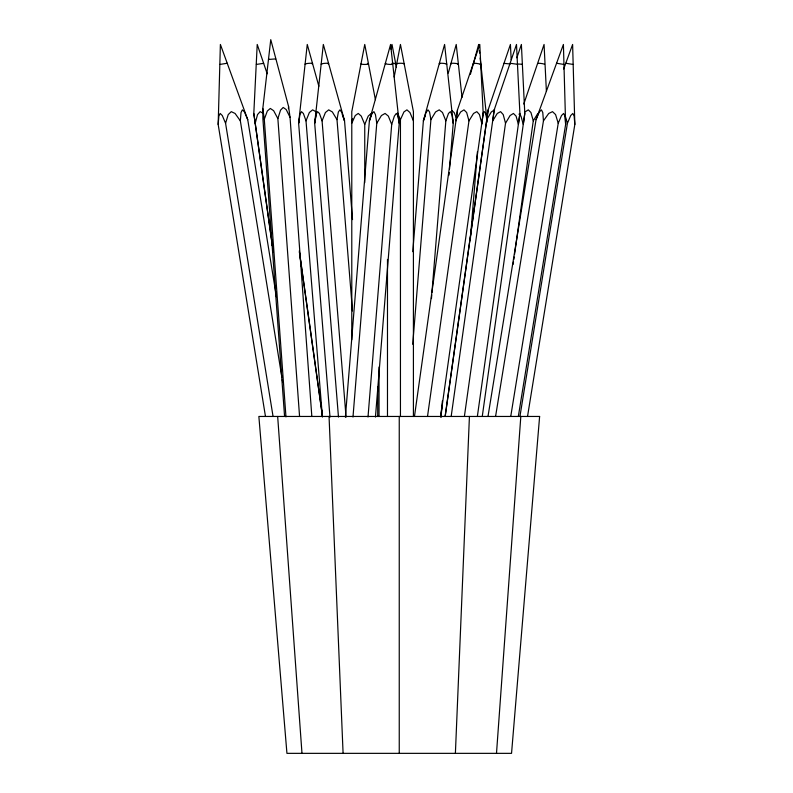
<?xml version="1.0" encoding="UTF-8"?>
<svg xmlns="http://www.w3.org/2000/svg" width="793" height="793" viewBox="0 0 793 793"><rect width="100%" height="100%" fill="white"/><g stroke="black" fill="none" stroke-linecap="round" stroke-linejoin="round"><path stroke-width="1.19" d="M265.447 416.315L218.174 124.451L220.385 44.458L247.733 119.654L276.42 296.741M455.39 753.35L469.426 416.454M272.336 245.87L253.8 113.449L257.219 44.458L267.211 73.799M311.808 416.127L290.04 117.285L288.573 106.46L270.76 39.65L262.82 108.453L262.88 118.613L284.558 416.216M288.414 108.7L288.573 106.46M496.497 753.35L520.813 416.454M218.174 124.451L218.858 116.105L220.186 113.449L222.288 115.54L225.569 123.252L273.04 416.345M281.882 377.309L240.348 120.853L241.022 112.507L242.361 109.86L244.452 111.952L247.733 119.654M345.391 417.108L369.389 120.853L390.592 44.458L399.236 123.252L375.446 417.029M352.984 417.029L376.774 123.252L375.446 114.579L373.919 111.654L372.016 113.468L369.389 120.853L372.056 112.507M368.011 416.999L391.702 124.451L394.369 116.105L396.312 113.449L397.868 115.54L399.236 123.252L397.908 114.579M412.786 251.698L423.383 120.853L444.595 44.458L453.229 123.252L449.532 168.919M412.727 344.321L430.916 119.654L429.548 111.952L427.992 109.86L426.049 112.507L423.383 120.853L425.266 115.58M431.451 298.604L431.749 294.907M431.947 292.439L445.844 120.853L448.471 113.468L450.384 111.654L451.901 114.579L453.229 123.252L452.446 118.851M449.036 175.094L449.234 172.626M440.908 417.148L441.81 406.036M441.077 417.029L442.375 400.99M470.229 240.586L477.426 151.711M481.688 124.451L483.185 113.449L479.775 44.458L457.502 109.86L456.005 120.853M511.178 59.683L510.424 44.458L488.151 109.86L445.19 416.434M505.518 123.252L510.097 115.54L513.418 113.449L516.074 116.105L518.404 124.451L519.901 113.449L516.491 44.458L494.217 109.86L492.721 120.853L497.27 113.468L500.581 111.654L503.218 114.579L505.518 123.252L464.401 416.375M516.848 57.78L521.388 44.458L524.797 113.449L523.301 124.451L520.971 116.105L518.979 114.113M414.461 416.464L457.502 109.86M427.516 416.434L468.97 120.853L466.651 112.507L463.984 109.86L460.664 111.952L456.084 119.654M440.66 416.375L483.185 113.449M445.111 416.464L488.151 109.86M451.167 416.464L494.217 109.86M477.376 416.375L519.901 113.449M482.273 416.375L524.797 113.449M513.14 264.347L513.487 261.898M513.834 259.44L514.171 256.991M514.518 254.543L533.273 120.853L530.943 112.507L528.287 109.86L524.966 111.952M488.002 416.414L536.058 119.654L563.407 44.458L565.627 124.451L518.354 416.315M495.585 416.394L543.453 120.853L542.769 112.507L541.441 109.86L539.339 111.952L536.058 119.654M510.761 416.345L558.232 123.252L561.513 115.54L563.615 113.449L564.943 116.105L565.627 124.451M519.96 416.345L567.431 123.252L570.712 115.54L572.814 113.449L574.142 116.105L574.826 124.451L527.553 416.315M299.397 118.851L298.624 123.252L322.414 417.029M316.05 115.54L314.682 123.252L338.472 417.029M352.498 310.985L336.995 119.654L338.373 111.952L339.929 109.86L341.862 112.507L344.539 120.853L352.528 219.602M391.058 49.305L392 44.458L396.431 67.435M394.171 77L400.445 44.458L413.411 111.654L413.411 416.513M272.425 245.899L255.217 123.252L257.527 114.579L260.163 111.654L262.642 113.022M448.273 73.105L456.233 44.458L462.032 97.39M470.398 74.294L478.675 44.458L478.952 46.916M225.569 123.252L228.225 114.579L231.269 111.654L235.085 113.468L240.348 120.853M299.546 416.216L277.867 118.613L280.534 110.158L283.19 107.461L286.184 109.543L290.04 117.285M523.786 104.042L544.067 44.458L546.397 91.364M563.684 69.011L572.615 44.458L574.826 124.451M285.966 416.88L264.287 119.277L267.34 111L270.314 108.453L273.635 110.693L277.867 118.613M329.997 417.108L306.009 120.853L309.359 112.507L312.63 109.86L316.288 111.952M346.065 417.108L322.077 120.853L325.427 112.507L328.699 109.86L332.346 111.952L336.995 119.654M351.785 120.853L352.647 118.772M364.75 182.588L364.75 124.451L368.22 116.105L371.233 113.449M351.785 123.252L355.254 115.54L358.267 113.449L361.271 116.105L364.75 124.451M400.445 416.553L400.445 119.654L403.924 111.952L406.928 109.86L409.941 112.507L413.411 120.853M486.733 119.654L491.313 111.952L494.634 109.86M376.774 123.252L381.423 115.54L385.081 113.449L388.352 116.105L391.702 124.451M430.916 119.654L435.565 111.952L439.223 109.86L442.494 112.507L445.844 120.853M468.97 120.853L473.53 113.468L476.831 111.654L479.468 114.579L481.777 123.252M533.273 120.853L537.823 113.468M543.453 120.853L548.716 113.468L552.523 111.654L555.576 114.579L558.232 123.252M482.56 113.468L484.464 111.654L485.99 114.579L487.15 122.162M510.186 63.271L517.353 64.273M263.157 63.559L263.643 63.331L256.367 64.431M219.83 64.451L227.224 63.252M269.303 59.306L268.5 59.455L275.677 58.9M480.251 64.451C481.093 63.876 473.104 62.766 473.827 63.559M544.553 64.451C545.396 63.876 537.396 62.766 538.13 63.559M517.68 64.005L522.25 64.273M565.776 63.252L573.17 64.451M556.577 63.252L563.962 64.451M510.335 64.005L503.991 63.331L504.477 63.559M451.673 110.524L454.131 112.507L456.223 117.721M397.471 113.052L400.445 119.654M342.279 114.529L344.539 120.853L323.326 44.458L314.682 123.252L316.01 114.579L317.537 111.654L319.44 113.468L322.077 120.853M306.009 120.853L303.382 113.468L301.469 111.654L299.952 114.579L298.624 123.252L307.258 44.458L318.855 86.239M565.112 115.669L567.431 123.252M262.82 108.453L264.287 119.277M375.406 99.71L364.75 44.458L351.785 111.654L351.785 339.81M282.278 379.758L282.675 382.196M253.8 113.449L255.217 123.252M299.308 250.885L322.533 416.464M299.397 252.085L322.444 416.434M273.109 250.796L272.762 248.348L273.189 251.996M479.349 50.613L479.626 53.072M480.161 57.998L486.783 118.326M277.669 416.454L301.984 753.35M329.055 416.454L343.091 753.35M399.246 416.454L399.246 753.35M387.48 259.4L387.48 416.513M379.034 367.03L379.034 416.513M377.716 386.736L377.716 416.513M451.415 63.856A3.747 0.515 4.6 0 1 454.676 63.331A3.747 0.515 4.6 0 1 457.878 64.372M396.827 64.005A3.747 0.595 0 0 1 400.445 63.252A3.747 0.595 0 0 1 404.063 64.005M321.68 64.372A3.747 0.515 -4.6 0 1 324.872 63.331A3.747 0.515 -4.6 0 1 328.133 63.856M305.612 64.372A3.747 0.515 -4.6 0 1 308.814 63.331A3.747 0.515 -4.6 0 1 312.075 63.856M392 63.252A3.747 0.595 0 0 1 395.241 64.154M367.397 63.43A3.747 0.595 0 0 1 365.712 64.431A3.747 0.595 0 0 1 361.132 63.698M392.267 63.856A3.747 0.515 4.6 0 1 389.006 64.372A3.747 0.515 4.6 0 1 385.804 63.331M439.778 63.856A3.747 0.515 4.6 0 1 443.039 63.331A3.747 0.515 4.6 0 1 446.241 64.372M480.35 63.856A3.747 0.515 4.6 0 1 480.33 64.372M473.867 63.856A3.747 0.515 4.6 0 1 473.887 63.331M539.617 416.454L511.544 753.35L286.937 753.35L258.865 416.454L539.617 416.454"/></g></svg>
